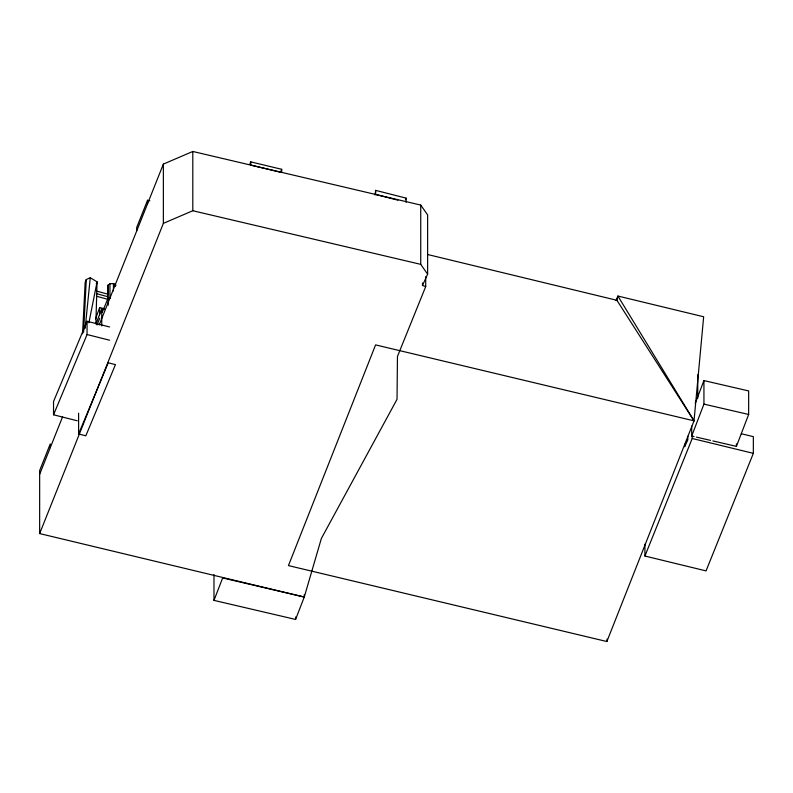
<?xml version="1.0" encoding="UTF-8"?>
<svg xmlns="http://www.w3.org/2000/svg" width="793" height="793" viewBox="0 0 793 793"><rect width="100%" height="100%" fill="white"/><g stroke="black" fill="none" stroke-linecap="round" stroke-linejoin="round"><path stroke-width="1.19" d="M95.874 323.772L97.063 281.822L90.263 277.758L86.288 279.493L85.178 282.348L82.561 333.754M83.612 332.128L86.288 279.493M616.082 300.636L617.896 296.037L703.659 316.764L694.024 420.845L375.595 344.896L288.444 565.597L606.873 641.537L607.101 639.089M85.168 328.272L90.263 277.758M88.905 322.82L97.063 281.822L96.32 283.725M694.024 420.845L616.924 300.309L617.896 296.037L694.024 420.845L606.873 641.537M213.981 574.548L213.981 600.38L295.591 619.442L304.264 597.04L321.373 538.447L397.025 399.335L397.462 356.473L425.702 286.59L425.702 276.707M95.507 318.925L99.631 307.625L104.339 308.665M695.193 403.379L703.936 380.581L748.651 390.939L748.651 414.461L736.419 446.37L712.877 440.928M694.053 436.566L691.704 436.021L703.936 404.113L703.936 380.581M213.981 600.38L222.655 577.968L304.264 597.04L304.264 594.562M96.012 323.782L101.752 308.953L104.052 309.488M249.765 164.349L250.747 161.881L281.684 169.296L281.684 172.507L250.747 165.093L250.747 161.881M149.827 200.817L147.557 200.272L136.693 227.502L136.693 230.981M39.65 474.303L62.558 416.86M99.214 324.942L163.368 164.101L192.798 151.463L420.736 205.08L427.625 214.913L427.625 274.19L422.481 285.47L425.702 286.59M304.264 597.04L39.65 533.57L163.368 223.368L163.368 164.101M281.029 170.951L281.684 169.296M741.366 433.751L753.35 436.665L753.35 453.348L706.057 570.891L644.917 556.032L692.21 438.489L692.21 434.911M96.944 324.981L99.759 318.201M102.119 312.551L108.225 297.861L110.286 298.376M78.606 433.999L108.225 362.798L115.451 364.611L85.832 435.813L78.606 433.999L78.606 413.163M109.622 326.964L87.061 321.274L53.537 401.516L53.537 414.789L77.278 420.776M53.537 414.789L87.061 334.537L87.061 321.274M406.125 202.245L406.125 198.131L375.664 190.37L375.02 194.969M405.491 199.658L406.125 198.131M107.967 300.032L107.967 285.193L109.94 283.795L113.429 283.557L115.223 284.092L115.966 285.351M163.368 223.368L192.798 210.73L420.736 264.347L427.625 274.19M703.936 404.113L748.651 414.461M696.403 437.112L710.528 440.383M427.536 254.484L616.924 300.309M692.21 438.489L753.35 453.348M87.061 334.537L109.622 340.227M397.927 200.153L375.664 194.473L375.664 190.37M96.478 291.061L107.917 294.183M96.478 293.628L107.917 296.751M96.577 296.265L108.017 299.377M107.967 285.193L107.997 295.135M736.419 443.902L736.419 446.37M697.761 374.722L697.761 398.215M691.704 426.109L691.704 436.021M687.818 436.219L687.818 439.927L684.656 446.717L684.656 444.239M644.917 544.117L644.917 556.032M422.481 283.002L422.481 285.47M420.736 205.08L420.736 264.347M295.591 616.984L295.591 619.442M192.798 151.463L192.798 210.73M147.557 200.272L147.557 203.742M115.223 284.092L115.223 286.56M113.429 283.557L113.429 290.972M109.94 283.795L109.94 298.624M108.225 297.861L108.225 305.216M101.752 308.953L101.752 325.943M99.631 307.625L99.631 314.98M50.266 447.678L50.266 443.921L39.65 470.546L39.65 533.57"/></g></svg>
